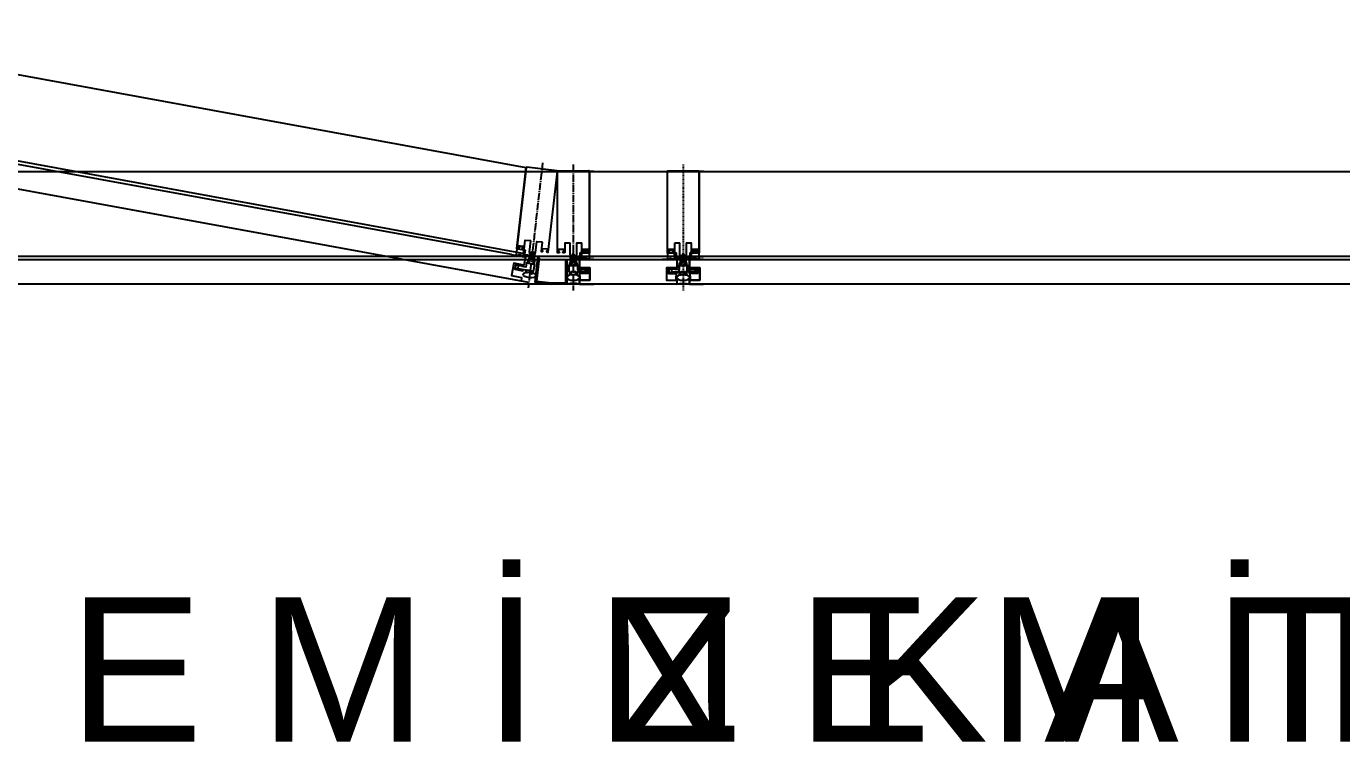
# Model space of a CAD drawing. Header units: millimetres. Extents: x 5429406 to 5440208, y -620941 to -619789.
# Drawn here: x 5430267.5 to 5430476.3, y -620889.5 to -620775.9 of the extents above; entities that cross this region are included whole.
import ezdxf

# ---------------------------------------------------------------- set-up
doc = ezdxf.new("R2010")
doc.units = ezdxf.units.MM
doc.header["$LTSCALE"] = 0.05
doc.linetypes.add('ACAD_ISO04W100', pattern=[30, 24, -3, 0, -3])
for name, color, linetype in [('aksoy_aks', 1, 'ACAD_ISO04W100'), ('aksoy_aksesuar', 31, 'Continuous'), ('aksoy_cam', 4, 'Continuous'), ('aksoy_profil', 40, 'Continuous'), ('aksoy_silikon', 1, 'Continuous'), ('DUVAR', 255, 'Continuous'), ('N_Kes-Profil', 52, 'Continuous'), ('N_Mlz-Fitil', 10, 'Continuous')]:
    doc.layers.add(name, color=color, linetype=linetype)
doc.layers.add('aksoy_bant', color=1, linetype='Continuous', lineweight=5)
doc.styles.get("Standard").update_dxf_attribs({"font": 'arial.ttf'})

# ---------------------------------------------------------------- blocks, each defined once
blk = doc.blocks.new('A$C7E651983')
at = {"layer": 'aksoy_aksesuar'}
for p, q in [((-14.8, 4.3), (-14.8, 0.5)), ((-9.8, 4.6), (-14.5, 4.6)), ((-14.5, 0.2), (-1.9, 0.2)), ((-9.1, 4.1), (-9.4, 4.5)), ((-2.9, 4.1), (-9.1, 4.1)), ((-2.7, 11.3), (-2.7, 4.3)), ((-2.1, 11.5), (-2.5, 11.5)), ((-1.9, 10.9), (-1.9, 11.3)), ((9.3, 10.7), (-1.7, 10.7)), ((-1.7, 0), (-1.7, -4)), ((-0.2, -3.1), (-0.2, 0)), ((0, 0.2), (7.6, 0.2)), ((7.8, 0), (7.8, -3.1)), ((9.3, -4), (9.3, 0)), ((9.5, 11.3), (9.5, 10.9)), ((9.5, 0.2), (10.1, 0.2)), ((10.1, 11.5), (9.7, 11.5)), ((10.3, 0.4), (10.3, 11.3)), ((-1.4, -4.3), (-1.2, -4.3)), ((-1.2, -4.3), (0.3, -4.3)), ((0.6, -3.1), (-0.2, -3.1)), ((0.6, -4), (0.6, -3.1)), ((7.8, -3.1), (7, -3.1)), ((7, -3.1), (7, -4)), ((7.3, -4.3), (8.8, -4.3)), ((8.8, -4.3), (9, -4.3))]:
    blk.add_line(p, q, dxfattribs=at)
for centre, radius, start, end in [((-14.5, 4.3), 0.3, 90, 180), ((-14.5, 0.5), 0.3, 180, 270), ((-9.8, 4.1), 0.5, 45, 90), ((-2.9, 4.3), 0.2, 270, 0), ((-2.5, 11.3), 0.2, 90, 180), ((-2.1, 11.3), 0.2, 0, 90), ((-1.7, 10.9), 0.2, 180, 270), ((-1.9, 0), 0.2, 0, 90), ((0, 0), 0.2, 90, 180), ((7.6, 0), 0.2, 0, 90), ((9.3, 10.9), 0.2, 270, 0), ((9.5, 0), 0.2, 90, 180), ((9.7, 11.3), 0.2, 90, 180), ((10.1, 11.3), 0.2, 0, 90), ((10.1, 0.4), 0.2, 270, 0), ((-1.4, -4), 0.3, 180, 270), ((0.3, -4), 0.3, 270, 0), ((7.3, -4), 0.3, 180, 270), ((9, -4), 0.3, 270, 0)]:
    blk.add_arc(centre, radius, start, end, dxfattribs=at)
blk = doc.blocks.new('A$C1CF42471')
at = {"layer": 'aksoy_bant', "elevation": 0}
for points in [[(16.5, -9.3), (5, -12.9), (4.7, -11.9), (16.2, -8.4)], [(13.7, -17.5), (6.1, -19.8), (5.8, -18.9), (13.4, -16.6)]]:
    blk.add_lwpolyline(points, close=True, dxfattribs=at)
at = {"layer": 'aksoy_cam'}
blk.add_lwpolyline([(21.5, 6.6), (0, 0), (3.8, -12.2), (19.5, -7.3), (25.4, -26.4), (9.7, -31.3), (11.4, -37), (32.9, -30.4)], dxfattribs=at)
at = {"layer": 'N_Kes-Profil', "elevation": 0}
blk.add_lwpolyline([(15.8, -10.6), (4.4, -14.1), (4.1, -13.1), (16.5, -9.3), (18.8, -16.9), (6.4, -20.8), (6.1, -19.8), (17.6, -16.3)], close=True, dxfattribs=at)
at = {"layer": 'aksoy_cam', "extrusion": (0, 0, -1), "zscale": -0.9999999999999998, "rotation": 342.8183150884626}
blk.add_blockref('A$C7E651983', (0.1, -20.7), dxfattribs=at)
blk = doc.blocks.new('130luk dusey')
at = {"color": 8}
for p, q in [((-24.9, 49.8), (-25.1, 49.7)), ((-24.9, 49.8), (-25.1, 49.7)), ((-25, 49.8), (-25, 50.1)), ((-25, 49.8), (-25, 50.1)), ((-24.9, 49.7), (-25, 49.8)), ((-24.7, 49.8), (-25, 49.8)), ((-24.9, 49.7), (-25, 49.8)), ((-24.7, 49.8), (-25, 49.8)), ((24.7, 49.8), (25, 49.8)), ((24.9, 49.8), (25.1, 49.7)), ((24.9, 49.7), (25, 49.8)), ((25, 49.8), (25, 50.1))]:
    blk.add_line(p, q, dxfattribs=at)
for points in [[(-32.5, 178.8), (-25.5, 178.8), (-25.5, 49.8), (-11, 49.8), (-11, 43.8), (-32.5, 43.8)], [(32.5, 178.8), (25.5, 178.8), (25.5, 49.8), (11, 49.8), (11, 43.8), (32.5, 43.8)]]:
    blk.add_lwpolyline(points, dxfattribs=at)
at = {"color": 1}
for points in [[(-11, 43.8), (-11, 38.8), (-32.5, 38.8)], [(11, 43.8), (11, 38.8), (32.5, 38.8)]]:
    blk.add_lwpolyline(points, dxfattribs=at)
at = {"color": 8}
for centre in [(-25, 49.8), (-25, 49.8), (25, 49.8)]:
    blk.add_circle(centre, 0.05, dxfattribs=at)
at = {"layer": 'aksoy_aks'}
blk.add_line((0, 189.8), (0, -10), dxfattribs=at)
at = {"layer": 'aksoy_bant', "elevation": 0}
for points in [[(-23, 25), (-11, 25), (-11, 26), (-23, 26)], [(23, 25), (11, 25), (11, 26), (23, 26)], [(-17.9, 18), (-10, 18), (-10, 19), (-17.9, 19)], [(17.9, 18), (10, 18), (10, 19), (17.9, 19)]]:
    blk.add_lwpolyline(points, close=True, dxfattribs=at)
at = {"layer": 'aksoy_cam'}
for points in [[(-32.5, 38.8), (-10, 38.8), (-10, 26), (-26.5, 26), (-26.5, 6), (-10, 6), (-10, 0), (-32.5, 0)], [(32.5, 38.8), (10, 38.8), (10, 26), (26.5, 26), (26.5, 6), (10, 6), (10, 0), (32.5, 0)]]:
    blk.add_lwpolyline(points, dxfattribs=at)
at = {"layer": 'aksoy_silikon', "color": 8}
blk.add_line((-10, 0), (10, 0), dxfattribs=at)
at = {"layer": 'aksoy_silikon'}
blk.add_line((-5.2, 14.8), (5.2, 14.8), dxfattribs=at)
for centre, radius, start, end in [((19.7, 8.8, 0), 30.9, 164.5007, 185.1104), ((0, -49.5), 50.5, 78.579, 101.421), ((-19.7, 8.8, 0), 30.9, 354.8896, 15.4993)]:
    blk.add_arc(centre, radius, start, end, dxfattribs=at)
blk.add_ellipse((0, 10.4), major_axis=(-10.4, 0), ratio=0.420522, dxfattribs=at)
at = {"layer": 'N_Kes-Profil'}
blk.add_lwpolyline([(-4.4, 34.8, -0.267949), (-4.6, 34.5), (-5.4, 34, 0.267949), (-5.5, 33.8), (-5.5, 30.1, 0.414214), (-5.2, 29.8), (-4, 29.8, 0.198912), (-3.8, 29.8), (-3.3, 30.4, 0.249568), (-3.2, 30.7, 0.414214), (-3.5, 31), (-4, 31, -0.414214), (-4.3, 31.3), (-4.3, 32.3), (-2.1, 33.6, 0.267949), (-1.9, 33.9), (-1.9, 34.8), (-2.2, 35.1), (-1.9, 35.4), (-1.9, 36.4), (-2.2, 36.7), (-1.9, 37), (-1.9, 38), (-2.2, 38.3), (-1.9, 38.6), (-1.9, 39.6), (-2.2, 39.9), (-1.9, 40.2), (-1.9, 41.1), (-2.2, 41.4), (-1.9, 41.7), (-1.9, 42.7), (-2.2, 43), (-1.9, 43.3), (-1.9, 44.3), (-2.2, 44.6), (-1.9, 44.9), (-1.9, 45.8, -1.018263), (1.9, 45.7), (2.2, 45.4), (1.9, 45.1), (1.9, 44.1), (2.2, 43.8), (1.9, 43.5), (1.9, 42.5), (2.2, 42.2), (1.9, 41.9), (1.9, 40.9), (2.2, 40.6), (1.9, 40.3), (1.9, 39.4), (2.2, 39.1), (1.9, 38.8), (1.9, 37.8), (2.2, 37.5), (1.9, 37.2), (1.9, 36.2), (2.2, 35.9), (1.9, 35.6), (1.9, 34.6), (2.2, 34.3), (1.9, 34), (1.9, 33.7), (4.3, 32.3), (4.3, 31.3, -0.414214), (4, 31), (3.5, 31, 0.414214), (3.2, 30.7, 0.26896), (3.3, 30.4), (3.8, 29.8, 0.198912), (4, 29.8), (5.2, 29.8, 0.414214), (5.5, 30.1), (5.5, 33.8, 0.267949), (5.3, 34), (4.5, 34.5, -0.267949), (4.4, 34.8), (4.4, 46, -0.414214), (4.6, 46.2), (4.8, 46.2, 0.414214), (5, 46.4), (5, 64.5, -0.414214), (5.3, 64.8), (13.2, 64.8, -0.414214), (13.5, 64.5), (13.5, 50.1, 0.414214), (13.8, 49.8), (15.7, 49.8, 0.198912), (15.9, 49.8), (16.4, 50.4, 0.198912), (16.5, 50.6, 0.501408), (16.2, 51), (15.3, 51, -0.414214), (15, 51.3), (15, 54.5, -0.414214), (15.3, 54.8), (23.2, 54.8, -0.414214), (23.5, 54.5), (23.5, 51.3, -0.414214), (23.2, 51), (22.3, 51, 0.414214), (22, 50.7, 0.26896), (22.1, 50.4), (22.6, 49.8, 0.198912), (22.8, 49.8), (24.7, 49.8, 0.414214), (25, 50.1), (25, 178.8, 0.414214), (24, 179.8), (-24, 179.8, 0.414214), (-25, 178.8), (-25, 50.1, 0.407095), (-24.7, 49.8), (-22.8, 49.8, 0.198912), (-22.6, 49.8), (-22.1, 50.4, 0.198912), (-22, 50.6, 0.501408), (-22.3, 51), (-23.2, 51, -0.414214), (-23.5, 51.3), (-23.5, 54.5, -0.414214), (-23.2, 54.8), (-15.3, 54.8, -0.414214), (-15, 54.5), (-15, 51.3, -0.414214), (-15.3, 51), (-16.2, 51, 0.414214), (-16.5, 50.7, 0.26896), (-16.4, 50.4), (-15.9, 49.8, 0.198912), (-15.7, 49.8), (-13.8, 49.8, 0.414214), (-13.5, 50.1), (-13.5, 64.5, -0.414214), (-13.2, 64.8), (-5.3, 64.8, -0.414214), (-5, 64.5), (-5, 46.4, 0.702574), (-4.7, 46.2, -0.557595), (-4.4, 46)], format="xyb", close=True, dxfattribs=at)
at = {"layer": 'N_Kes-Profil', "elevation": 0}
for points in [[(-22, 24), (-10, 24), (-10, 25), (-23, 25), (-23, 17), (-10, 17), (-10, 18), (-22, 18)], [(22, 24), (10, 24), (10, 25), (23, 25), (23, 17), (10, 17), (10, 18), (22, 18)]]:
    blk.add_lwpolyline(points, close=True, dxfattribs=at)
at = {"layer": 'N_Mlz-Fitil'}
for points in [[(-13.5, 39.9, -0.405243), (-13, 40.4), (-7, 40.6, 0.969739), (-7, 41.6), (-13, 41.7, -0.405243), (-13.5, 42.2), (-13.5, 49.5, 0.414214), (-13.8, 49.8), (-15, 49.8), (-16.1, 49.5, -0.493145), (-16.5, 49.8), (-16.5, 51.1, -0.388879), (-16.3, 51.3), (-16, 51.4, 0.63707), (-15.8, 51.9), (-17, 53.1, 0.24542), (-17.5, 53.2, -0.08886), (-21, 53.2, 0.24542), (-21.5, 53.1), (-22.7, 51.9, 0.63707), (-22.5, 51.4), (-22.2, 51.3, -0.388879), (-22, 51.1), (-22, 49.8, -0.493145), (-22.4, 49.5), (-23.4, 49.7, 0.065543), (-23.5, 49.8), (-24.7, 49.8, 0.414214), (-25, 49.5), (-25, 39.9), (-25.5, 39.1, 0.719515), (-25.2, 38.8), (-24.1, 39.3), (-22.5, 39.3, 0.043809), (-15.5, 38.8, 1.011469), (-15.5, 39.8, -0.097794), (-20.8, 40.4, -0.52267), (-20.9, 40.7, -0.386536), (-20.2, 40.8, 0.128678), (-15.6, 40, -0.414214), (-15, 39.4), (-15, 39.1, 0.414214), (-14.7, 38.8), (-13.8, 38.8, 0.414214), (-13.5, 39.1)], [(13.5, 39.9, 0.405243), (13, 40.4), (7, 40.6, -0.969739), (7, 41.6), (13, 41.7, 0.405243), (13.5, 42.2), (13.5, 49.5, -0.414214), (13.8, 49.8), (15, 49.8), (16.1, 49.5, 0.493145), (16.5, 49.8), (16.5, 51.1, 0.388879), (16.3, 51.3), (16, 51.4, -0.63707), (15.8, 51.9), (17, 53.1, -0.24542), (17.5, 53.2, 0.08886), (21, 53.2, -0.24542), (21.5, 53.1), (22.7, 51.9, -0.63707), (22.5, 51.4), (22.2, 51.3, 0.388879), (22, 51.1), (22, 49.8, 0.493145), (22.4, 49.5), (23.4, 49.7, -0.065543), (23.5, 49.8), (24.7, 49.8, -0.414214), (25, 49.5), (25, 39.9), (25.5, 39.1, -0.719515), (25.2, 38.8), (24.1, 39.3), (22.5, 39.3, -0.043809), (15.5, 38.8, -1.011469), (15.5, 39.8, 0.097794), (20.8, 40.4, 0.52267), (20.9, 40.7, 0.386536), (20.2, 40.8, -0.128678), (15.6, 40, 0.414214), (15, 39.4), (15, 39.1, -0.414214), (14.7, 38.8), (13.8, 38.8, -0.414214), (13.5, 39.1)]]:
    blk.add_lwpolyline(points, format="xyb", close=True, dxfattribs=at)
at = {"layer": 'aksoy_cam'}
blk.add_blockref('A$C7E651983', (-3.8, 19), dxfattribs=at)
at = {"layer": 'aksoy_cam', "xscale": -1, "rotation": 359.9999998090411}
blk.add_blockref('A$C7E651983', (3.8, 19), dxfattribs=at)

msp = doc.modelspace()

# ---------------------------------------------------------------- linework, layer by layer
at = {"color": 8, "transparency": 33554541}
for p, q in [((5430351.83, -620811.84), (5430351.82, -620811.85)), ((5430351.83, -620811.85), (5430351.82, -620811.84)), ((5430351.83, -620811.84), (5430351.83, -620811.81)), ((5430351.86, -620811.84), (5430351.83, -620811.84)), ((5430356.8, -620811.84), (5430356.83, -620811.84)), ((5430356.8, -620811.84), (5430356.83, -620811.84)), ((5430356.82, -620811.84), (5430356.83, -620811.85)), ((5430356.82, -620811.85), (5430356.83, -620811.84)), ((5430356.82, -620811.84), (5430356.83, -620811.85)), ((5430356.82, -620811.85), (5430356.83, -620811.84)), ((5430356.83, -620811.84), (5430356.83, -620811.81)), ((5430356.83, -620811.84), (5430356.83, -620811.81))]:
    msp.add_line(p, q, dxfattribs=at)
msp.add_lwpolyline([(5430357.58, -620798.94), (5430356.88, -620798.94), (5430356.88, -620811.84), (5430355.43, -620811.84), (5430355.43, -620812.44), (5430357.58, -620812.44)], dxfattribs=at)
at = {"color": 1, "transparency": 33554541}
msp.add_lwpolyline([(5430355.43, -620812.44), (5430355.43, -620812.94), (5430357.58, -620812.94)], dxfattribs=at)
at = {"color": 8, "transparency": 33554541}
for centre in [(5430351.83, -620811.84), (5430356.83, -620811.84), (5430356.83, -620811.84)]:
    msp.add_circle(centre, 0.005, dxfattribs=at)
at = {"layer": 'aksoy_aks', "transparency": 33554541}
for p, q in [((5430349.46, -620797.56), (5430347.18, -620817.41)), ((5430354.33, -620797.84), (5430354.33, -620817.82))]:
    msp.add_line(p, q, dxfattribs=at)
at = {"layer": 'aksoy_bant', "transparency": 33554541, "elevation": 0}
for points in [[(5430356.11, -620815.02), (5430355.33, -620815.02), (5430355.33, -620814.92), (5430356.11, -620814.92)], [(5430356.63, -620814.32), (5430355.43, -620814.32), (5430355.43, -620814.22), (5430356.63, -620814.22)]]:
    msp.add_lwpolyline(points, close=True, dxfattribs=at)
at = {"layer": 'aksoy_cam', "transparency": 33554541}
for p, q in [((5430344.52, -620812.15, -245.25), (5430220.75, -620789.5, -245.25)), ((5430347.28, -620816.59, -245.25), (5430220.05, -620793.31, -245.25))]:
    msp.add_line(p, q, dxfattribs=at)
for points in [[(5430239.76, -620816.82), (5430239.76, -620816.22), (5430241.41, -620816.22), (5430241.41, -620814.22), (5430239.76, -620814.22), (5430239.76, -620812.94), (5430370.76, -620812.94), (5430370.76, -620814.22), (5430369.11, -620814.22), (5430369.11, -620816.22), (5430370.76, -620816.22), (5430370.76, -620816.82), (5430239.76, -620816.82)], [(5430355.33, -620816.82), (5430355.33, -620816.22), (5430356.98, -620816.22), (5430356.98, -620814.22), (5430355.33, -620814.22), (5430355.33, -620812.94), (5430486.33, -620812.94), (5430486.33, -620814.22), (5430484.68, -620814.22), (5430484.68, -620816.22), (5430486.33, -620816.22), (5430486.33, -620816.82), (5430355.33, -620816.82)], [(5430357.58, -620812.94), (5430355.33, -620812.94), (5430355.33, -620814.22), (5430356.98, -620814.22), (5430356.98, -620816.22), (5430355.33, -620816.22), (5430355.33, -620816.82), (5430357.58, -620816.82)], [(5430372.76, -620816.82), (5430372.76, -620816.22), (5430374.41, -620816.22), (5430374.41, -620814.22), (5430372.76, -620814.22), (5430372.76, -620812.94), (5430503.76, -620812.94), (5430503.76, -620814.22), (5430502.11, -620814.22), (5430502.11, -620816.22), (5430503.76, -620816.22), (5430503.76, -620816.82), (5430372.76, -620816.82)]]:
    msp.add_lwpolyline(points, dxfattribs=at)
at = {"layer": 'aksoy_profil', "transparency": 33554541, "elevation": -245.25}
msp.add_lwpolyline([(5430346.6, -620812.02), (5430218.92, -620788.66), (5430219.03, -620788.06), (5430220.41, -620788.32), (5430224.24, -620775.9), (5430346.8, -620798.33), (5430345.33, -620811.18), (5430346.71, -620811.43)], close=True, dxfattribs=at)
at = {"layer": 'aksoy_profil', "transparency": 33554541}
for points in [[(5430241.31, -620798.94), (5430369.21, -620798.94), (5430369.21, -620811.84), (5430370.66, -620811.84), (5430370.66, -620812.44), (5430239.86, -620812.44), (5430239.86, -620811.84), (5430241.31, -620811.84), (5430241.31, -620798.94)], [(5430356.88, -620798.94), (5430484.78, -620798.94), (5430484.78, -620811.84), (5430486.23, -620811.84), (5430486.23, -620812.44), (5430355.43, -620812.44), (5430355.43, -620811.84), (5430356.88, -620811.84), (5430356.88, -620798.94)], [(5430374.31, -620798.94), (5430502.21, -620798.94), (5430502.21, -620811.84), (5430503.66, -620811.84), (5430503.66, -620812.44), (5430372.86, -620812.44), (5430372.86, -620811.84), (5430374.31, -620811.84), (5430374.31, -620798.94)]]:
    msp.add_lwpolyline(points, dxfattribs=at)
at = {"layer": 'aksoy_profil', "color": 8, "transparency": 33554541}
for points in [[(5430351.83, -620798.94), (5430351.83, -620798.84), (5430351.93, -620798.84)], [(5430356.83, -620798.94), (5430356.83, -620798.84), (5430356.73, -620798.84)]]:
    msp.add_lwpolyline(points, dxfattribs=at)
at = {"layer": 'aksoy_profil', "color": 8, "transparency": 33554541, "elevation": -245.25}
for points in [[(5430353.13, -620812.94), (5430353.33, -620812.94), (5430353.33, -620816.82), (5430350.84, -620816.82), (5430348.29, -620816.53), (5430348.73, -620812.68), (5430348.93, -620812.7), (5430348.51, -620816.35), (5430350.85, -620816.62), (5430353.13, -620816.62), (5430353.13, -620812.94)], [(5430348.73, -620812.68), (5430348.29, -620816.53), (5430350.84, -620816.82)]]:
    msp.add_lwpolyline(points, dxfattribs=at)
at = {"layer": 'aksoy_silikon', "transparency": 33554541}
msp.add_line((5430354.85, -620815.34), (5430353.81, -620815.34), dxfattribs=at)
at = {"layer": 'aksoy_silikon', "color": 8, "transparency": 33554541}
msp.add_line((5430355.33, -620816.82), (5430353.33, -620816.82), dxfattribs=at)
at = {"layer": 'aksoy_silikon', "transparency": 33554541}
for centre, radius, start, end in [((5430352.35, -620815.95, 0), 3.09, 354.8896, 15.4993), ((5430354.33, -620821.77), 5.05, 78.579, 101.421)]:
    msp.add_arc(centre, radius, start, end, dxfattribs=at)
msp.add_ellipse((5430347.42, -620815.38), major_axis=(-1.03, 0.12), ratio=0.420522, dxfattribs=at)
at = {"layer": 'aksoy_silikon', "transparency": 33554541, "extrusion": (0, 0, -1)}
msp.add_ellipse((5430354.33, -620815.78), major_axis=(1.04, 0), ratio=0.420522, dxfattribs=at)
at = {"layer": 'N_Kes-Profil', "transparency": 33554541}
for points in [[(5430347.26, -620812.91, -0.267949), (5430347.24, -620812.94), (5430347.15, -620812.97, 0.267949), (5430347.13, -620813), (5430347.09, -620813.37, 0.414214), (5430347.12, -620813.4), (5430347.24, -620813.41, 0.198912), (5430347.26, -620813.41), (5430347.32, -620813.36, 0.249568), (5430347.33, -620813.33, 0.414214), (5430347.3, -620813.3), (5430347.25, -620813.29, -0.414214), (5430347.23, -620813.26), (5430347.24, -620813.15), (5430347.48, -620813.05, 0.267949), (5430347.49, -620813.03), (5430347.5, -620812.94), (5430347.48, -620812.9), (5430347.51, -620812.88), (5430347.52, -620812.78), (5430347.5, -620812.75), (5430347.53, -620812.72), (5430347.54, -620812.62), (5430347.51, -620812.59), (5430347.55, -620812.56), (5430347.56, -620812.46), (5430347.53, -620812.43), (5430347.56, -620812.4), (5430347.58, -620812.31), (5430347.55, -620812.27), (5430347.58, -620812.25), (5430347.59, -620812.15), (5430347.57, -620812.11), (5430347.6, -620812.09), (5430347.61, -620811.99), (5430347.59, -620811.96), (5430347.62, -620811.93), (5430347.63, -620811.84, -1.018263), (5430348.01, -620811.89), (5430348.03, -620811.93), (5430348, -620811.95), (5430347.99, -620812.05), (5430348.01, -620812.09), (5430347.98, -620812.11), (5430347.97, -620812.21), (5430348, -620812.24), (5430347.96, -620812.27), (5430347.95, -620812.37), (5430347.98, -620812.4), (5430347.94, -620812.43), (5430347.93, -620812.53), (5430347.96, -620812.56), (5430347.93, -620812.59), (5430347.92, -620812.68), (5430347.94, -620812.72), (5430347.91, -620812.74), (5430347.9, -620812.84), (5430347.92, -620812.88), (5430347.89, -620812.9), (5430347.88, -620813), (5430347.91, -620813.03), (5430347.87, -620813.06), (5430347.87, -620813.09), (5430348.09, -620813.25), (5430348.08, -620813.36, -0.414214), (5430348.05, -620813.38), (5430348, -620813.38, 0.414214), (5430347.96, -620813.41, 0.26896), (5430347.97, -620813.43), (5430348.02, -620813.49, 0.198912), (5430348.04, -620813.5), (5430348.15, -620813.52, 0.414214), (5430348.19, -620813.49), (5430348.23, -620813.12, 0.267949), (5430348.22, -620813.09), (5430348.14, -620813.04, -0.267949), (5430348.13, -620813.01), (5430348.26, -620811.89, -0.414214), (5430348.28, -620811.88), (5430348.3, -620811.88, 0.414214), (5430348.32, -620811.86), (5430348.53, -620810.07, -0.414214), (5430348.56, -620810.04), (5430349.34, -620810.13, -0.414214), (5430349.37, -620810.16), (5430349.21, -620811.59, 0.414214), (5430349.23, -620811.63), (5430349.42, -620811.65, 0.198912), (5430349.44, -620811.64), (5430349.5, -620811.6, 0.198912), (5430349.51, -620811.58, 0.501408), (5430349.49, -620811.54), (5430349.4, -620811.53, -0.414214), (5430349.37, -620811.49), (5430349.41, -620811.17, -0.414214), (5430349.44, -620811.15), (5430350.22, -620811.24, -0.414214), (5430350.25, -620811.27), (5430350.21, -620811.59, -0.414214), (5430350.18, -620811.62), (5430350.09, -620811.61, 0.414214), (5430350.06, -620811.63, 0.26896), (5430350.06, -620811.66), (5430350.11, -620811.72, 0.198912), (5430350.13, -620811.73), (5430350.32, -620811.75, 0.414214), (5430350.35, -620811.73), (5430351.81, -620798.94, 0.414214), (5430351.73, -620798.83), (5430346.96, -620798.28, 0.414214), (5430346.85, -620798.37), (5430345.38, -620811.16, 0.407095), (5430345.41, -620811.19), (5430345.6, -620811.21, 0.198912), (5430345.62, -620811.21), (5430345.68, -620811.16, 0.198912), (5430345.69, -620811.14, 0.501408), (5430345.66, -620811.1), (5430345.57, -620811.09, -0.414214), (5430345.55, -620811.05), (5430345.58, -620810.74, -0.414214), (5430345.61, -620810.71), (5430346.4, -620810.8, -0.414214), (5430346.43, -620810.83), (5430346.39, -620811.15, -0.414214), (5430346.36, -620811.18), (5430346.27, -620811.17, 0.414214), (5430346.23, -620811.19, 0.26896), (5430346.24, -620811.22), (5430346.29, -620811.28, 0.198912), (5430346.31, -620811.29), (5430346.49, -620811.31, 0.414214), (5430346.53, -620811.29), (5430346.69, -620809.86, -0.414214), (5430346.72, -620809.83), (5430347.51, -620809.92, -0.414214), (5430347.53, -620809.95), (5430347.33, -620811.75, 0.702574), (5430347.36, -620811.77, -0.557595), (5430347.38, -620811.79)], [(5430354.77, -620813.35, 0.267949), (5430354.78, -620813.37), (5430354.86, -620813.42, -0.267949), (5430354.88, -620813.44), (5430354.88, -620813.81, -0.414214), (5430354.85, -620813.84), (5430354.73, -620813.84, -0.198912), (5430354.71, -620813.84), (5430354.65, -620813.78, -0.249568), (5430354.65, -620813.75, -0.414214), (5430354.68, -620813.72), (5430354.73, -620813.72, 0.414214), (5430354.76, -620813.69), (5430354.76, -620813.59), (5430354.53, -620813.46, -0.267949), (5430354.52, -620813.43), (5430354.52, -620813.34), (5430354.55, -620813.31), (5430354.52, -620813.28), (5430354.52, -620813.18), (5430354.55, -620813.15), (5430354.52, -620813.12), (5430354.52, -620813.02), (5430354.55, -620812.99), (5430354.52, -620812.96), (5430354.52, -620812.87), (5430354.55, -620812.84), (5430354.52, -620812.81), (5430354.52, -620812.71), (5430354.55, -620812.68), (5430354.52, -620812.65), (5430354.52, -620812.55), (5430354.55, -620812.52), (5430354.52, -620812.49), (5430354.52, -620812.39), (5430354.55, -620812.36), (5430354.52, -620812.33), (5430354.52, -620812.24, 1.018263), (5430354.14, -620812.25), (5430354.11, -620812.28), (5430354.14, -620812.31), (5430354.14, -620812.41), (5430354.11, -620812.44), (5430354.14, -620812.47), (5430354.14, -620812.57), (5430354.11, -620812.6), (5430354.14, -620812.63), (5430354.14, -620812.73), (5430354.11, -620812.76), (5430354.14, -620812.79), (5430354.14, -620812.88), (5430354.11, -620812.91), (5430354.14, -620812.95), (5430354.14, -620813.04), (5430354.11, -620813.07), (5430354.14, -620813.1), (5430354.14, -620813.2), (5430354.11, -620813.23), (5430354.14, -620813.26), (5430354.14, -620813.36), (5430354.11, -620813.39), (5430354.14, -620813.42), (5430354.14, -620813.45), (5430353.9, -620813.59), (5430353.9, -620813.69, 0.414214), (5430353.93, -620813.72), (5430353.98, -620813.72, -0.414214), (5430354.01, -620813.75, -0.26896), (5430354, -620813.78), (5430353.95, -620813.84, -0.198912), (5430353.93, -620813.84), (5430353.81, -620813.84, -0.414214), (5430353.78, -620813.81), (5430353.78, -620813.44, -0.267949), (5430353.79, -620813.42), (5430353.87, -620813.37, 0.267949), (5430353.89, -620813.35), (5430353.89, -620812.22, 0.414214), (5430353.87, -620812.2), (5430353.85, -620812.2, -0.414214), (5430353.83, -620812.18), (5430353.83, -620810.37, 0.414214), (5430353.8, -620810.34), (5430353.01, -620810.34, 0.414214), (5430352.98, -620810.37), (5430352.98, -620811.81, -0.414214), (5430352.95, -620811.84), (5430352.76, -620811.84, -0.198912), (5430352.74, -620811.84), (5430352.69, -620811.78, -0.198912), (5430352.68, -620811.76, -0.501408), (5430352.71, -620811.72), (5430352.8, -620811.72, 0.414214), (5430352.83, -620811.69), (5430352.83, -620811.37, 0.414214), (5430352.8, -620811.34), (5430352.01, -620811.34, 0.414214), (5430351.98, -620811.37), (5430351.98, -620811.69, 0.414214), (5430352.01, -620811.72), (5430352.1, -620811.72, -0.414214), (5430352.13, -620811.75, -0.26896), (5430352.12, -620811.78), (5430352.07, -620811.84, -0.198912), (5430352.05, -620811.84), (5430351.86, -620811.84, -0.414214), (5430351.83, -620811.81), (5430351.83, -620798.94, -0.414214), (5430351.93, -620798.84), (5430356.73, -620798.84, -0.414214), (5430356.83, -620798.94), (5430356.83, -620811.82, -0.407095), (5430356.8, -620811.84), (5430356.61, -620811.84, -0.198912), (5430356.59, -620811.84), (5430356.54, -620811.78, -0.198912), (5430356.53, -620811.76, -0.501408), (5430356.56, -620811.72), (5430356.65, -620811.72, 0.414214), (5430356.68, -620811.69), (5430356.68, -620811.37, 0.414214), (5430356.65, -620811.34), (5430355.86, -620811.34, 0.414214), (5430355.83, -620811.37), (5430355.83, -620811.69, 0.414214), (5430355.86, -620811.72), (5430355.95, -620811.72, -0.414214), (5430355.98, -620811.75, -0.26896), (5430355.97, -620811.78), (5430355.92, -620811.84, -0.198912), (5430355.9, -620811.84), (5430355.71, -620811.84, -0.414214), (5430355.68, -620811.81), (5430355.68, -620810.37, 0.414214), (5430355.65, -620810.34), (5430354.86, -620810.34, 0.414214), (5430354.83, -620810.37), (5430354.83, -620812.18, -0.702574), (5430354.8, -620812.2, 0.557595), (5430354.77, -620812.22)]]:
    msp.add_lwpolyline(points, format="xyb", close=True, dxfattribs=at)
at = {"layer": 'N_Kes-Profil', "transparency": 33554541, "elevation": 0}
msp.add_lwpolyline([(5430356.53, -620814.42), (5430355.33, -620814.42), (5430355.33, -620814.32), (5430356.63, -620814.32), (5430356.63, -620815.12), (5430355.33, -620815.12), (5430355.33, -620815.02), (5430356.53, -620815.02)], close=True, dxfattribs=at)
at = {"layer": 'N_Mlz-Fitil', "transparency": 33554541}
for points in [[(5430346.41, -620812.3, -0.405243), (5430346.46, -620812.26), (5430347.06, -620812.31, 0.969739), (5430347.08, -620812.21), (5430346.48, -620812.12, -0.405243), (5430346.44, -620812.06), (5430346.52, -620811.35, 0.414214), (5430346.49, -620811.31), (5430346.37, -620811.3), (5430346.26, -620811.32, -0.493145), (5430346.22, -620811.28), (5430346.24, -620811.15, -0.388879), (5430346.26, -620811.13), (5430346.29, -620811.13, 0.63707), (5430346.31, -620811.08), (5430346.21, -620810.95, 0.24542), (5430346.16, -620810.93, -0.08886), (5430345.81, -620810.89, 0.24542), (5430345.77, -620810.9), (5430345.64, -620811, 0.63707), (5430345.65, -620811.06), (5430345.68, -620811.06, -0.388879), (5430345.69, -620811.08), (5430345.68, -620811.22, -0.493145), (5430345.64, -620811.25), (5430345.54, -620811.21, 0.065543), (5430345.53, -620811.2), (5430345.41, -620811.19, 0.414214), (5430345.38, -620811.22), (5430345.27, -620812.17), (5430345.21, -620812.24, 0.719515), (5430345.23, -620812.28), (5430345.35, -620812.24), (5430345.51, -620812.26, 0.043809), (5430346.19, -620812.39, 1.011469), (5430346.21, -620812.29, -0.097794), (5430345.69, -620812.16, -0.52267), (5430345.69, -620812.13, -0.386536), (5430345.75, -620812.13, 0.128678), (5430346.2, -620812.27, -0.414214), (5430346.25, -620812.33), (5430346.25, -620812.36, 0.414214), (5430346.28, -620812.4), (5430346.37, -620812.41, 0.414214), (5430346.4, -620812.38)], [(5430355.68, -620812.83, 0.405243), (5430355.63, -620812.78), (5430355.03, -620812.76, -0.969739), (5430355.03, -620812.66), (5430355.63, -620812.65, 0.405243), (5430355.68, -620812.6), (5430355.68, -620811.87, -0.414214), (5430355.71, -620811.84), (5430355.83, -620811.84), (5430355.94, -620811.87, 0.493145), (5430355.98, -620811.84), (5430355.98, -620811.71, 0.388879), (5430355.96, -620811.69), (5430355.93, -620811.68, -0.63707), (5430355.91, -620811.63), (5430356.03, -620811.51, -0.24542), (5430356.08, -620811.5, 0.08886), (5430356.43, -620811.5, -0.24542), (5430356.47, -620811.51), (5430356.59, -620811.63, -0.63707), (5430356.58, -620811.68), (5430356.55, -620811.69, 0.388879), (5430356.53, -620811.71), (5430356.53, -620811.84, 0.493145), (5430356.57, -620811.87), (5430356.67, -620811.85, -0.065543), (5430356.68, -620811.84), (5430356.8, -620811.84, -0.414214), (5430356.83, -620811.87), (5430356.83, -620812.83), (5430356.87, -620812.91, -0.719515), (5430356.85, -620812.94), (5430356.74, -620812.89), (5430356.58, -620812.89, -0.043809), (5430355.88, -620812.95, -1.011469), (5430355.88, -620812.85, 0.097794), (5430356.4, -620812.78, 0.52267), (5430356.41, -620812.75, 0.386536), (5430356.35, -620812.74, -0.128678), (5430355.89, -620812.82, 0.414214), (5430355.83, -620812.88), (5430355.83, -620812.91, -0.414214), (5430355.8, -620812.94), (5430355.71, -620812.94, -0.414214), (5430355.68, -620812.91)]]:
    msp.add_lwpolyline(points, format="xyb", close=True, dxfattribs=at)

# ---------------------------------------------------------------- block references
at = {"layer": 'aksoy_cam', "transparency": 33554541, "extrusion": (0, 0, -1), "xscale": 0.1, "yscale": 0.1, "zscale": -0.1}
msp.add_blockref('A$C7E651983', (-5430354.71, -620814.92), dxfattribs=at)
at = {"layer": 'aksoy_profil', "transparency": 33554541, "xscale": -0.0999999999999999, "yscale": 0.0999999999999999, "zscale": 0.1, "rotation": 6.811395947751642}
msp.add_blockref('A$C1CF42471', (5430346.73, -620812.55, -245.25), dxfattribs=at)
at = {"layer": 'aksoy_silikon', "color": 8, "transparency": 33554541, "extrusion": (0, 0, -1), "xscale": 0.1, "yscale": 0.1, "zscale": -0.1}
msp.add_blockref('130luk dusey', (-5430371.76, -620816.82), dxfattribs=at)

# ---------------------------------------------------------------- texts
at = {"layer": 'DUVAR', "transparency": 33554541, "char_height": 22.932, "attachment_point": 7}
for insert in [(5430245.75, -620889.45), (5430361.31, -620889.45)]:
    msp.add_mtext_dynamic_manual_height_columns('Z E M İ N  K A T  P L A N I', width=1669.2448, gutter_width=60, heights=[0], dxfattribs=dict(at, insert=insert))

doc.saveas('drawing.dxf')
